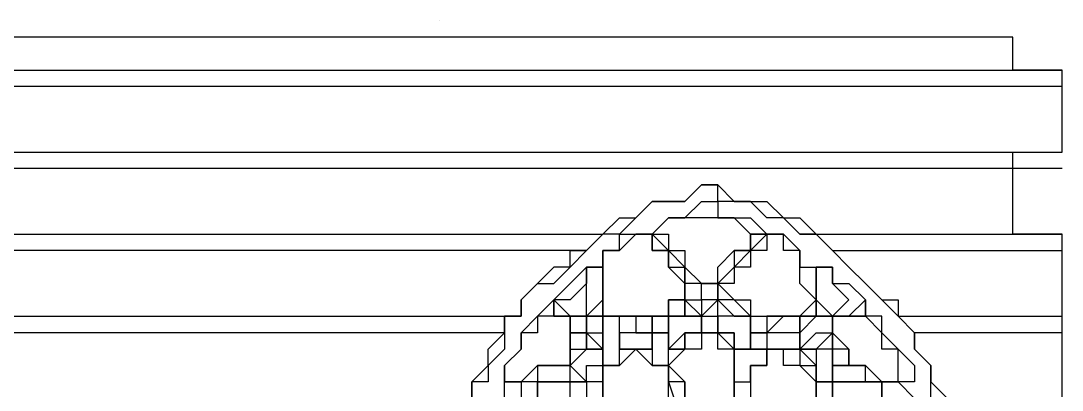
# Model space of a CAD drawing. Header units: millimetres. Extents: x 0 to 600, y 0 to 450.
# Drawn here: x 486.5 to 550, y 231.5 to 254 of the extents above; entities that cross this region are included whole.
import ezdxf

# ---------------------------------------------------------------- set-up
doc = ezdxf.new("R2010")
doc.units = ezdxf.units.MM
doc.layers.add('Engraving', color=1, linetype='Continuous')
doc.layers.add('External Cuts', color=5, linetype='Continuous')

# ---------------------------------------------------------------- blocks, each defined once
blk = doc.blocks.new('roof front')
for p, q in [((0, 78), (-150, 78)), ((0, 76), (0, 78)), ((3, 76), (0, 76)), ((3, 71), (3, 76)), ((0, 66), (0, 71)), ((0, 71), (3, 71)), ((3, 66), (0, 66)), ((3, 15), (3, 66))]:
    blk.add_line(p, q)

msp = doc.modelspace()

# ---------------------------------------------------------------- linework, layer by layer
at = {"layer": 'Engraving'}
for p, q in [((512, 254), (512, 254)), ((394, 251), (550, 251)), ((550, 250), (394, 250)), ((394, 246), (550, 246)), ((394, 246), (550, 246)), ((394, 246), (550, 246)), ((550, 245), (394, 245)), ((550, 245), (394, 245)), ((550, 245), (394, 245)), ((527, 243), (528, 244)), ((528, 244), (527, 243)), ((528, 244), (528, 244)), ((528, 244), (528, 244)), ((528, 244), (529, 244)), ((529, 244), (528, 244)), ((528, 244), (528, 244)), ((529, 244), (529, 244)), ((529, 244), (530, 243)), ((529, 243), (529, 244)), ((524, 242), (525, 243)), ((525, 243), (524, 242)), ((525, 243), (526, 243)), ((526, 243), (525, 243)), ((526, 243), (527, 243)), ((527, 243), (526, 243)), ((526, 243), (526, 243)), ((527, 243), (527, 243)), ((527, 243), (527, 243)), ((527, 243), (527, 243)), ((527, 242), (528, 243)), ((528, 243), (528, 243)), ((528, 243), (528, 243)), ((528, 243), (529, 243)), ((530, 243), (529, 243)), ((529, 243), (529, 242)), ((530, 243), (531, 243)), ((531, 243), (530, 243)), ((530, 243), (530, 243)), ((530, 243), (530, 243)), ((531, 243), (531, 243)), ((531, 243), (532, 243)), ((532, 242), (531, 243)), ((532, 243), (533, 242)), ((522, 241), (523, 242)), ((523, 242), (524, 242)), ((524, 242), (523, 241)), ((525, 241), (526, 242)), ((526, 242), (525, 241)), ((526, 242), (526, 242)), ((526, 242), (527, 242)), ((527, 242), (526, 242)), ((526, 242), (526, 242)), ((528, 242), (527, 242)), ((529, 242), (528, 242)), ((528, 242), (528, 242)), ((528, 242), (528, 242)), ((528, 242), (528, 242)), ((529, 242), (530, 242)), ((530, 242), (529, 242)), ((529, 242), (529, 242)), ((530, 242), (531, 242)), ((531, 241), (530, 242)), ((530, 242), (530, 242)), ((531, 242), (532, 241)), ((533, 242), (532, 242)), ((533, 242), (534, 242)), ((534, 241), (533, 242)), ((534, 242), (535, 241)), ((478, 241), (522, 241)), ((521, 240), (522, 241)), ((522, 241), (521, 240)), ((523, 241), (522, 241)), ((523, 240), (523, 241)), ((523, 241), (524, 241)), ((524, 241), (523, 240)), ((524, 241), (524, 241)), ((524, 241), (525, 241)), ((525, 241), (524, 241)), ((524, 241), (524, 241)), ((524, 241), (524, 241)), ((525, 241), (524, 241)), ((524, 241), (525, 241)), ((525, 241), (525, 240)), ((525, 240), (525, 241)), ((526, 240), (525, 241)), ((525, 241), (525, 241)), ((525, 241), (525, 241)), ((525, 241), (525, 241)), ((525, 241), (526, 241)), ((526, 241), (526, 240)), ((531, 240), (532, 241)), ((532, 241), (531, 241)), ((531, 241), (531, 240)), ((531, 240), (531, 241)), ((531, 241), (532, 241)), ((532, 241), (531, 241)), ((532, 241), (532, 241)), ((532, 241), (532, 241)), ((532, 241), (533, 241)), ((533, 241), (532, 241)), ((532, 241), (532, 241)), ((532, 241), (532, 240)), ((532, 241), (532, 241)), ((532, 241), (532, 241)), ((532, 241), (532, 241)), ((533, 241), (534, 240)), ((533, 240), (533, 241)), ((533, 241), (533, 241)), ((534, 241), (550, 241)), ((535, 241), (534, 241)), ((535, 241), (536, 240)), ((536, 240), (535, 241)), ((521, 240), (479, 240)), ((520, 239), (520, 240)), ((520, 240), (521, 240)), ((521, 240), (520, 239)), ((521, 240), (521, 240)), ((522, 239), (522, 240)), ((522, 240), (522, 240)), ((522, 240), (523, 240)), ((523, 240), (522, 240)), ((522, 240), (522, 239)), ((523, 240), (523, 240)), ((523, 240), (523, 240)), ((525, 240), (526, 240)), ((526, 240), (525, 240)), ((525, 240), (525, 240)), ((526, 240), (526, 239)), ((526, 239), (526, 240)), ((527, 239), (526, 240)), ((526, 240), (526, 240)), ((526, 240), (526, 240)), ((526, 240), (527, 240)), ((527, 240), (527, 239)), ((529, 239), (530, 240)), ((530, 239), (531, 240)), ((531, 240), (530, 240)), ((530, 240), (530, 239)), ((530, 240), (531, 240)), ((531, 240), (531, 240)), ((531, 240), (531, 240)), ((531, 240), (531, 240)), ((532, 240), (531, 240)), ((531, 240), (531, 239)), ((534, 240), (533, 240)), ((534, 240), (534, 240)), ((534, 240), (534, 240)), ((534, 240), (534, 240)), ((534, 240), (534, 240)), ((534, 240), (534, 239)), ((534, 239), (534, 240)), ((534, 240), (534, 240)), ((534, 240), (534, 240)), ((534, 240), (534, 240)), ((536, 240), (536, 240)), ((536, 240), (537, 239)), ((537, 239), (536, 240)), ((536, 240), (550, 240)), ((519, 239), (518, 238)), ((519, 238), (520, 239)), ((520, 239), (519, 239)), ((520, 238), (521, 239)), ((521, 239), (522, 239)), ((521, 238), (521, 239)), ((521, 239), (522, 239)), ((522, 239), (521, 239)), ((521, 239), (521, 239)), ((521, 239), (521, 238)), ((522, 238), (522, 239)), ((522, 239), (522, 239)), ((522, 239), (522, 239)), ((522, 239), (522, 238)), ((522, 239), (522, 239)), ((522, 239), (522, 239)), ((522, 239), (522, 239)), ((522, 239), (522, 239)), ((522, 239), (522, 239)), ((522, 239), (522, 238)), ((522, 239), (522, 239)), ((526, 239), (527, 239)), ((527, 238), (526, 239)), ((526, 239), (526, 239)), ((527, 239), (527, 238)), ((527, 238), (527, 239)), ((527, 239), (527, 239)), ((527, 239), (527, 239)), ((527, 239), (528, 238)), ((529, 238), (530, 239)), ((530, 239), (529, 238)), ((529, 238), (529, 239)), ((531, 239), (530, 239)), ((530, 239), (530, 238)), ((530, 239), (530, 239)), ((534, 239), (534, 239)), ((534, 239), (535, 239)), ((534, 238), (534, 239)), ((534, 239), (534, 239)), ((535, 239), (535, 238)), ((535, 238), (535, 239)), ((535, 239), (535, 239)), ((535, 239), (535, 239)), ((535, 239), (535, 239)), ((535, 239), (535, 239)), ((535, 239), (535, 239)), ((535, 239), (535, 239)), ((535, 239), (535, 239)), ((535, 239), (536, 239)), ((536, 239), (535, 239)), ((535, 239), (535, 239)), ((535, 239), (535, 239)), ((535, 239), (535, 239)), ((535, 239), (535, 238)), ((536, 239), (536, 238)), ((536, 238), (536, 239)), ((537, 239), (538, 238)), ((538, 238), (537, 239)), ((537, 239), (537, 239)), ((517, 237), (518, 238)), ((518, 238), (517, 237)), ((518, 238), (519, 238)), ((519, 237), (520, 238)), ((521, 238), (520, 237)), ((521, 237), (521, 238)), ((522, 237), (522, 238)), ((522, 238), (522, 238)), ((522, 238), (522, 238)), ((522, 238), (522, 237)), ((522, 238), (522, 237)), ((527, 238), (527, 238)), ((527, 238), (527, 238)), ((527, 238), (527, 238)), ((527, 238), (527, 238)), ((527, 238), (527, 237)), ((527, 237), (527, 238)), ((527, 238), (527, 238)), ((527, 238), (527, 238)), ((528, 238), (527, 238)), ((528, 237), (528, 238)), ((528, 238), (528, 238)), ((528, 238), (528, 238)), ((528, 238), (529, 238)), ((529, 238), (528, 238)), ((528, 238), (528, 238)), ((528, 238), (528, 238)), ((528, 238), (528, 238)), ((528, 238), (529, 238)), ((529, 238), (529, 237)), ((529, 237), (529, 238)), ((529, 238), (529, 238)), ((529, 238), (529, 238)), ((530, 238), (529, 238)), ((529, 238), (529, 238)), ((529, 238), (529, 238)), ((529, 238), (530, 237)), ((529, 238), (529, 238)), ((529, 238), (529, 238)), ((529, 238), (529, 238)), ((529, 238), (529, 238)), ((529, 238), (529, 238)), ((530, 238), (530, 238)), ((535, 237), (534, 238)), ((535, 238), (535, 237)), ((535, 237), (535, 238)), ((535, 238), (535, 238)), ((535, 238), (535, 237)), ((536, 238), (537, 238)), ((537, 237), (536, 238)), ((537, 238), (538, 237)), ((538, 238), (539, 237)), ((539, 237), (538, 238)), ((517, 236), (517, 237)), ((517, 237), (517, 236)), ((518, 236), (519, 237)), ((519, 237), (519, 236)), ((519, 236), (519, 237)), ((519, 237), (519, 237)), ((520, 237), (519, 237)), ((519, 237), (519, 237)), ((519, 237), (520, 236)), ((522, 237), (521, 236)), ((521, 236), (521, 237)), ((521, 237), (521, 237)), ((522, 236), (522, 237)), ((522, 237), (522, 237)), ((522, 237), (522, 236)), ((522, 237), (522, 237)), ((527, 237), (526, 237)), ((526, 237), (526, 236)), ((526, 236), (526, 237)), ((526, 237), (526, 237)), ((526, 237), (527, 237)), ((527, 236), (527, 237)), ((527, 237), (527, 236)), ((527, 237), (527, 237)), ((527, 237), (527, 237)), ((527, 237), (527, 237)), ((527, 237), (527, 237)), ((527, 237), (527, 237)), ((527, 237), (527, 237)), ((527, 237), (527, 237)), ((528, 236), (527, 237)), ((527, 237), (527, 237)), ((527, 237), (527, 237)), ((527, 237), (528, 237)), ((528, 237), (528, 237)), ((528, 237), (528, 237)), ((528, 237), (528, 237)), ((529, 237), (528, 236)), ((529, 237), (528, 237)), ((528, 237), (528, 237)), ((528, 237), (528, 237)), ((528, 237), (528, 237)), ((528, 237), (528, 237)), ((528, 237), (528, 237)), ((528, 237), (528, 237)), ((528, 237), (528, 237)), ((528, 237), (528, 236)), ((529, 236), (529, 237)), ((529, 237), (529, 237)), ((529, 237), (530, 236)), ((529, 237), (529, 237)), ((529, 237), (529, 237)), ((529, 237), (529, 237)), ((529, 237), (529, 237)), ((529, 236), (529, 237)), ((529, 237), (529, 237)), ((529, 237), (529, 237)), ((529, 237), (529, 237)), ((529, 237), (529, 237)), ((530, 237), (529, 237)), ((529, 237), (529, 237)), ((529, 237), (529, 237)), ((529, 237), (529, 237)), ((531, 236), (530, 237)), ((530, 237), (530, 237)), ((530, 237), (530, 237)), ((530, 237), (530, 237)), ((530, 237), (530, 237)), ((530, 237), (530, 237)), ((530, 237), (530, 237)), ((530, 237), (531, 237)), ((531, 237), (531, 236)), ((534, 236), (535, 237)), ((535, 237), (535, 237)), ((535, 237), (535, 236)), ((535, 237), (535, 237)), ((535, 236), (535, 237)), ((535, 237), (535, 237)), ((535, 237), (536, 236)), ((536, 236), (537, 237)), ((538, 237), (537, 236)), ((537, 237), (537, 237)), ((537, 237), (537, 237)), ((537, 237), (537, 237)), ((537, 237), (537, 237)), ((538, 236), (538, 237)), ((538, 237), (538, 236)), ((538, 237), (538, 237)), ((538, 237), (538, 237)), ((538, 237), (538, 237)), ((539, 237), (540, 237)), ((540, 236), (539, 237)), ((539, 237), (539, 237)), ((540, 237), (540, 236)), ((483, 236), (517, 236)), ((516, 235), (516, 236)), ((516, 236), (517, 236)), ((517, 236), (516, 236)), ((516, 236), (516, 235)), ((517, 235), (518, 236)), ((518, 236), (518, 236)), ((518, 236), (518, 236)), ((519, 236), (518, 236)), ((518, 236), (518, 235)), ((519, 236), (520, 236)), ((520, 236), (519, 236)), ((519, 236), (519, 236)), ((519, 236), (519, 236)), ((519, 236), (519, 236)), ((520, 236), (519, 236)), ((520, 236), (520, 236)), ((520, 236), (520, 236)), ((520, 236), (520, 235)), ((520, 235), (520, 236)), ((520, 236), (520, 236)), ((521, 236), (520, 236)), ((520, 236), (520, 236)), ((520, 236), (520, 236)), ((520, 236), (520, 236)), ((520, 236), (520, 236)), ((520, 236), (521, 236)), ((521, 235), (521, 236)), ((521, 236), (521, 236)), ((521, 236), (521, 236)), ((521, 236), (521, 236)), ((521, 236), (521, 236)), ((521, 236), (522, 236)), ((522, 236), (521, 236)), ((521, 236), (521, 236)), ((521, 236), (521, 236)), ((521, 236), (521, 236)), ((521, 236), (521, 235)), ((521, 236), (521, 236)), ((521, 236), (521, 236)), ((521, 236), (521, 236)), ((521, 236), (521, 236)), ((521, 236), (521, 236)), ((521, 236), (521, 236)), ((522, 236), (522, 236)), ((522, 236), (522, 236)), ((522, 236), (522, 236)), ((522, 236), (522, 235)), ((522, 235), (522, 236)), ((522, 236), (522, 236)), ((522, 236), (522, 236)), ((523, 236), (522, 236)), ((522, 236), (522, 236)), ((522, 236), (522, 236)), ((522, 236), (522, 236)), ((522, 236), (522, 236)), ((522, 236), (523, 236)), ((523, 235), (523, 236)), ((523, 236), (523, 236)), ((523, 236), (523, 236)), ((523, 236), (524, 236)), ((524, 236), (523, 236)), ((523, 236), (523, 236)), ((523, 236), (523, 236)), ((523, 236), (523, 236)), ((523, 236), (524, 236)), ((524, 236), (524, 236)), ((524, 236), (524, 235)), ((525, 236), (524, 236)), ((524, 236), (524, 236)), ((524, 236), (524, 236)), ((524, 236), (525, 236)), ((525, 235), (525, 236)), ((526, 236), (525, 236)), ((525, 236), (525, 235)), ((525, 236), (525, 236)), ((525, 236), (526, 236)), ((525, 236), (525, 236)), ((525, 236), (525, 236)), ((525, 236), (525, 236)), ((525, 236), (525, 236)), ((525, 236), (525, 236)), ((526, 235), (526, 236)), ((526, 236), (526, 236)), ((526, 236), (526, 236)), ((526, 236), (527, 236)), ((527, 236), (526, 236)), ((526, 236), (526, 236)), ((526, 236), (526, 235)), ((526, 236), (526, 236)), ((527, 236), (527, 236)), ((527, 236), (527, 236)), ((527, 236), (528, 236)), ((528, 236), (527, 236)), ((527, 236), (527, 236)), ((527, 236), (527, 236)), ((527, 236), (527, 236)), ((527, 236), (527, 236)), ((527, 236), (527, 236)), ((528, 236), (528, 235)), ((528, 235), (528, 236)), ((528, 236), (528, 235)), ((528, 235), (528, 236)), ((528, 236), (528, 236)), ((528, 236), (528, 236)), ((528, 236), (528, 236)), ((528, 236), (528, 236)), ((528, 236), (528, 236)), ((528, 236), (528, 236)), ((528, 236), (529, 236)), ((529, 235), (529, 236)), ((529, 236), (529, 236)), ((530, 236), (529, 236)), ((529, 236), (529, 235)), ((529, 236), (529, 236)), ((529, 236), (529, 236)), ((530, 236), (530, 236)), ((530, 236), (530, 236)), ((530, 236), (530, 236)), ((530, 236), (531, 236)), ((531, 236), (530, 236)), ((530, 236), (530, 236)), ((530, 236), (530, 236)), ((530, 236), (530, 236)), ((530, 236), (530, 236)), ((531, 236), (531, 236)), ((531, 236), (531, 235)), ((531, 235), (531, 236)), ((531, 236), (531, 236)), ((531, 236), (531, 236)), ((531, 235), (531, 236)), ((531, 236), (531, 236)), ((531, 236), (531, 236)), ((531, 236), (531, 236)), ((531, 236), (531, 236)), ((531, 236), (531, 236)), ((531, 236), (531, 236)), ((531, 236), (532, 236)), ((532, 235), (533, 236)), ((533, 236), (532, 236)), ((532, 236), (532, 236)), ((532, 236), (532, 235)), ((532, 236), (532, 236)), ((532, 236), (532, 236)), ((532, 236), (533, 236)), ((532, 236), (532, 236)), ((532, 236), (532, 236)), ((533, 236), (533, 236)), ((533, 236), (534, 236)), ((534, 236), (533, 236)), ((533, 236), (533, 236)), ((533, 236), (533, 236)), ((533, 236), (534, 236)), ((534, 236), (534, 236)), ((534, 236), (534, 235)), ((534, 235), (534, 236)), ((534, 236), (534, 236)), ((534, 236), (535, 236)), ((535, 236), (534, 235)), ((535, 236), (534, 236)), ((534, 236), (534, 236)), ((534, 236), (534, 236)), ((534, 236), (534, 236)), ((534, 236), (534, 236)), ((534, 236), (534, 236)), ((534, 236), (534, 236)), ((534, 236), (534, 236)), ((534, 236), (534, 236)), ((535, 236), (535, 236)), ((535, 236), (535, 236)), ((535, 236), (535, 236)), ((535, 236), (536, 236)), ((536, 236), (535, 236)), ((535, 236), (535, 236)), ((535, 236), (535, 236)), ((535, 236), (535, 236)), ((535, 236), (535, 236)), ((535, 236), (535, 236)), ((536, 236), (535, 236)), ((535, 236), (535, 236)), ((536, 235), (536, 236)), ((536, 236), (536, 236)), ((536, 236), (537, 236)), ((537, 236), (536, 236)), ((536, 236), (536, 235)), ((536, 236), (536, 236)), ((536, 236), (536, 236)), ((536, 236), (536, 235)), ((536, 235), (536, 236)), ((536, 236), (536, 236)), ((536, 236), (536, 236)), ((537, 236), (536, 236)), ((536, 236), (536, 236)), ((536, 236), (536, 236)), ((536, 236), (536, 236)), ((536, 236), (536, 236)), ((536, 236), (536, 236)), ((537, 236), (537, 236)), ((537, 236), (538, 236)), ((538, 236), (537, 236)), ((537, 236), (537, 236)), ((538, 236), (539, 235)), ((539, 236), (538, 236)), ((538, 236), (538, 236)), ((538, 236), (538, 236)), ((539, 235), (539, 236)), ((540, 236), (550, 236)), ((540, 236), (540, 236)), ((540, 236), (541, 235)), ((541, 235), (540, 236)), ((516, 235), (484, 235)), ((515, 234), (516, 235)), ((516, 235), (516, 235)), ((516, 235), (516, 235)), ((516, 235), (516, 235)), ((516, 235), (516, 235)), ((516, 235), (516, 235)), ((516, 235), (516, 234)), ((517, 234), (517, 235)), ((518, 235), (517, 235)), ((517, 235), (517, 234)), ((520, 235), (521, 235)), ((521, 235), (520, 235)), ((520, 235), (520, 234)), ((520, 234), (520, 235)), ((520, 235), (520, 235)), ((520, 235), (520, 235)), ((520, 235), (520, 235)), ((520, 235), (520, 235)), ((520, 235), (520, 235)), ((521, 234), (521, 235)), ((521, 235), (521, 234)), ((521, 235), (521, 235)), ((521, 235), (521, 235)), ((522, 234), (521, 235)), ((521, 235), (521, 235)), ((521, 235), (521, 235)), ((521, 235), (521, 235)), ((521, 235), (521, 235)), ((521, 235), (521, 235)), ((521, 235), (521, 235)), ((521, 235), (521, 235)), ((521, 235), (521, 235)), ((521, 235), (521, 235)), ((521, 235), (522, 235)), ((522, 235), (522, 235)), ((522, 235), (522, 235)), ((522, 235), (522, 234)), ((522, 235), (522, 235)), ((522, 235), (522, 234)), ((522, 234), (522, 235)), ((522, 235), (522, 235)), ((523, 234), (523, 235)), ((523, 235), (523, 235)), ((523, 235), (523, 235)), ((523, 235), (523, 235)), ((524, 235), (523, 235)), ((523, 235), (523, 235)), ((523, 235), (523, 235)), ((523, 235), (523, 235)), ((523, 235), (523, 235)), ((523, 235), (523, 234)), ((524, 235), (525, 235)), ((525, 235), (524, 235)), ((524, 235), (524, 235)), ((524, 235), (524, 235)), ((525, 235), (525, 235)), ((525, 235), (525, 235)), ((525, 235), (525, 235)), ((525, 235), (525, 235)), ((525, 235), (525, 234)), ((525, 234), (525, 235)), ((525, 235), (525, 235)), ((525, 235), (525, 235)), ((526, 235), (525, 235)), ((525, 235), (526, 235)), ((525, 235), (525, 235)), ((525, 235), (525, 235)), ((525, 235), (525, 235)), ((525, 235), (525, 235)), ((526, 234), (526, 235)), ((526, 234), (527, 235)), ((526, 235), (526, 235)), ((526, 235), (526, 235)), ((526, 235), (526, 234)), ((527, 234), (527, 235)), ((527, 235), (528, 235)), ((528, 235), (527, 235)), ((527, 235), (527, 235)), ((527, 235), (527, 234)), ((527, 235), (527, 235)), ((527, 235), (527, 235)), ((527, 235), (527, 235)), ((527, 235), (528, 235)), ((528, 235), (528, 235)), ((528, 235), (529, 235)), ((529, 235), (528, 235)), ((528, 235), (528, 235)), ((528, 235), (528, 235)), ((528, 235), (528, 234)), ((528, 235), (528, 235)), ((528, 235), (528, 235)), ((528, 235), (528, 235)), ((528, 235), (528, 235)), ((528, 235), (528, 235)), ((528, 235), (528, 235)), ((529, 235), (529, 235)), ((529, 235), (529, 235)), ((529, 235), (530, 234)), ((529, 234), (529, 235)), ((530, 235), (529, 235)), ((529, 235), (529, 235)), ((529, 235), (529, 235)), ((529, 235), (529, 235)), ((529, 235), (529, 235)), ((529, 235), (529, 235)), ((529, 235), (529, 235)), ((529, 235), (529, 235)), ((529, 235), (529, 235)), ((529, 235), (529, 235)), ((529, 235), (529, 235)), ((529, 235), (530, 235)), ((530, 234), (530, 235)), ((530, 235), (530, 235)), ((530, 235), (530, 234)), ((531, 234), (531, 235)), ((531, 235), (531, 235)), ((531, 235), (532, 235)), ((531, 235), (531, 235)), ((531, 235), (531, 235)), ((531, 235), (531, 235)), ((531, 235), (531, 234)), ((531, 234), (531, 235)), ((531, 235), (531, 235)), ((531, 235), (531, 235)), ((531, 235), (531, 235)), ((531, 235), (531, 235)), ((532, 235), (531, 235)), ((532, 235), (532, 235)), ((532, 235), (532, 235)), ((532, 235), (532, 235)), ((533, 235), (532, 235)), ((532, 235), (532, 235)), ((532, 235), (532, 235)), ((532, 235), (532, 235)), ((532, 235), (532, 234)), ((532, 235), (532, 235)), ((534, 235), (533, 235)), ((533, 235), (533, 235)), ((533, 235), (533, 235)), ((533, 235), (533, 235)), ((534, 235), (534, 234)), ((534, 234), (534, 235)), ((534, 235), (534, 235)), ((534, 235), (534, 235)), ((534, 235), (534, 235)), ((534, 235), (534, 235)), ((534, 235), (534, 235)), ((534, 234), (534, 235)), ((534, 235), (534, 235)), ((534, 235), (534, 235)), ((534, 235), (534, 234)), ((534, 234), (535, 235)), ((535, 234), (536, 235)), ((536, 235), (535, 234)), ((535, 235), (535, 235)), ((535, 235), (535, 235)), ((535, 235), (535, 235)), ((535, 235), (536, 235)), ((535, 235), (535, 235)), ((536, 235), (536, 234)), ((536, 234), (536, 235)), ((536, 235), (536, 235)), ((536, 235), (536, 235)), ((536, 235), (536, 235)), ((536, 235), (536, 235)), ((536, 235), (536, 235)), ((536, 235), (536, 235)), ((536, 235), (536, 235)), ((536, 235), (536, 235)), ((536, 235), (536, 235)), ((536, 235), (536, 235)), ((536, 235), (537, 234)), ((536, 235), (536, 235)), ((536, 235), (536, 235)), ((539, 235), (540, 234)), ((539, 234), (539, 235)), ((550, 235), (541, 235)), ((541, 235), (541, 234)), ((541, 234), (541, 235)), ((515, 233), (515, 234)), ((516, 234), (515, 233)), ((516, 233), (517, 234)), ((517, 234), (516, 233)), ((517, 234), (517, 234)), ((517, 234), (517, 234)), ((520, 233), (520, 234)), ((520, 234), (521, 234)), ((521, 234), (520, 233)), ((520, 234), (520, 234)), ((520, 234), (520, 234)), ((520, 234), (520, 234)), ((520, 234), (520, 233)), ((520, 233), (520, 234)), ((520, 234), (520, 234)), ((520, 234), (520, 234)), ((521, 234), (521, 234)), ((521, 234), (521, 234)), ((521, 234), (522, 234)), ((522, 234), (521, 234)), ((521, 234), (521, 234)), ((521, 234), (521, 234)), ((521, 234), (521, 234)), ((522, 234), (522, 234)), ((522, 234), (522, 234)), ((522, 234), (522, 234)), ((522, 234), (522, 233)), ((522, 233), (522, 234)), ((522, 234), (522, 234)), ((522, 234), (522, 234)), ((522, 234), (522, 234)), ((522, 234), (522, 234)), ((522, 234), (522, 234)), ((522, 234), (522, 234)), ((522, 234), (522, 234)), ((522, 234), (522, 234)), ((522, 234), (522, 234)), ((523, 233), (523, 234)), ((523, 234), (523, 234)), ((523, 234), (524, 234)), ((524, 234), (523, 233)), ((524, 234), (523, 234)), ((523, 234), (523, 234)), ((523, 234), (523, 234)), ((523, 234), (523, 234)), ((523, 234), (523, 234)), ((523, 234), (523, 234)), ((523, 234), (523, 234)), ((523, 234), (524, 234)), ((524, 234), (524, 234)), ((524, 234), (525, 234)), ((525, 233), (524, 234)), ((524, 234), (524, 234)), ((525, 234), (524, 234)), ((524, 234), (524, 234)), ((524, 234), (524, 234)), ((524, 234), (524, 234)), ((524, 234), (525, 234)), ((525, 234), (525, 233)), ((525, 234), (525, 234)), ((525, 234), (525, 234)), ((525, 234), (525, 234)), ((525, 234), (525, 234)), ((525, 234), (525, 234)), ((525, 234), (525, 234)), ((525, 234), (525, 234)), ((525, 234), (525, 234)), ((525, 234), (525, 234)), ((525, 234), (525, 234)), ((525, 234), (525, 234)), ((525, 234), (525, 234)), ((525, 234), (525, 234)), ((525, 234), (525, 234)), ((525, 234), (525, 234)), ((526, 233), (526, 234)), ((526, 234), (526, 234)), ((526, 234), (527, 234)), ((527, 234), (526, 233)), ((526, 234), (526, 234)), ((527, 234), (526, 234)), ((526, 234), (526, 234)), ((526, 234), (526, 234)), ((526, 234), (526, 234)), ((526, 234), (526, 234)), ((526, 234), (526, 234)), ((526, 234), (526, 234)), ((526, 234), (526, 234)), ((526, 234), (526, 234)), ((527, 234), (527, 234)), ((528, 234), (527, 234)), ((527, 234), (527, 234)), ((527, 234), (527, 234)), ((527, 234), (527, 234)), ((527, 234), (527, 234)), ((530, 234), (529, 234)), ((529, 234), (529, 234)), ((530, 234), (530, 234)), ((530, 234), (530, 234)), ((530, 234), (530, 234)), ((530, 234), (530, 233)), ((530, 233), (530, 234)), ((530, 234), (530, 234)), ((530, 234), (530, 234)), ((530, 234), (530, 234)), ((531, 234), (530, 234)), ((530, 234), (530, 234)), ((530, 234), (531, 234)), ((531, 234), (531, 234)), ((532, 234), (531, 234)), ((531, 234), (531, 234)), ((531, 234), (531, 234)), ((531, 234), (531, 234)), ((532, 234), (531, 234)), ((531, 234), (531, 234)), ((531, 234), (532, 234)), ((531, 234), (531, 234)), ((531, 234), (531, 234)), ((531, 234), (531, 234)), ((531, 234), (531, 234)), ((531, 234), (531, 234)), ((531, 234), (531, 234)), ((532, 233), (532, 234)), ((532, 234), (532, 234)), ((532, 234), (533, 234)), ((533, 234), (532, 234)), ((532, 234), (532, 233)), ((533, 234), (532, 234)), ((532, 234), (532, 234)), ((532, 234), (532, 234)), ((532, 234), (532, 234)), ((532, 234), (532, 234)), ((532, 234), (533, 234)), ((532, 234), (532, 234)), ((532, 234), (532, 234)), ((532, 234), (532, 234)), ((532, 234), (532, 234)), ((533, 234), (533, 234)), ((533, 234), (534, 234)), ((533, 233), (533, 234)), ((533, 234), (533, 234)), ((534, 234), (533, 234)), ((533, 234), (533, 234)), ((533, 234), (533, 234)), ((533, 234), (533, 234)), ((533, 234), (534, 234)), ((534, 234), (534, 233)), ((535, 233), (534, 234)), ((534, 234), (535, 234)), ((534, 234), (534, 234)), ((534, 234), (534, 234)), ((534, 234), (534, 234)), ((535, 234), (534, 234)), ((534, 234), (534, 234)), ((534, 234), (534, 234)), ((534, 234), (534, 234)), ((534, 234), (534, 234)), ((535, 234), (535, 234)), ((536, 234), (535, 234)), ((535, 234), (535, 234)), ((535, 234), (535, 234)), ((535, 234), (535, 234)), ((535, 234), (535, 234)), ((535, 234), (535, 233)), ((536, 234), (536, 234)), ((536, 234), (536, 233)), ((536, 233), (536, 234)), ((536, 234), (536, 234)), ((536, 234), (536, 234)), ((536, 234), (536, 234)), ((536, 234), (536, 234)), ((537, 234), (536, 234)), ((537, 233), (537, 234)), ((537, 234), (537, 234)), ((537, 234), (537, 234)), ((537, 234), (537, 234)), ((537, 234), (537, 233)), ((540, 234), (539, 234)), ((540, 234), (541, 233)), ((540, 233), (540, 234)), ((541, 234), (542, 233)), ((542, 233), (541, 234)), ((514, 232), (515, 233)), ((515, 233), (515, 232)), ((516, 232), (516, 233)), ((516, 233), (516, 233)), ((516, 233), (516, 233)), ((516, 233), (516, 233)), ((516, 233), (516, 233)), ((516, 233), (516, 232)), ((517, 232), (518, 233)), ((519, 233), (518, 233)), ((518, 233), (518, 232)), ((518, 233), (518, 233)), ((518, 233), (519, 233)), ((520, 233), (519, 233)), ((519, 233), (519, 233)), ((519, 233), (519, 233)), ((519, 233), (519, 233)), ((519, 233), (520, 233)), ((520, 232), (520, 233)), ((520, 233), (520, 233)), ((520, 233), (520, 233)), ((520, 233), (520, 233)), ((520, 233), (520, 233)), ((520, 233), (520, 233)), ((520, 233), (520, 233)), ((520, 233), (521, 232)), ((520, 233), (520, 233)), ((521, 232), (521, 233)), ((521, 233), (522, 233)), ((522, 232), (522, 233)), ((522, 233), (522, 233)), ((522, 233), (523, 233)), ((523, 233), (522, 233)), ((522, 233), (522, 233)), ((522, 233), (522, 232)), ((522, 233), (522, 233)), ((522, 233), (522, 233)), ((522, 233), (522, 233)), ((522, 233), (522, 232)), ((522, 233), (522, 233)), ((523, 233), (523, 233)), ((523, 233), (523, 233)), ((525, 233), (525, 233)), ((525, 233), (526, 233)), ((526, 233), (525, 233)), ((525, 233), (525, 233)), ((525, 233), (525, 233)), ((525, 233), (525, 233)), ((526, 233), (526, 233)), ((526, 233), (526, 233)), ((526, 233), (526, 232)), ((526, 232), (526, 233)), ((526, 232), (526, 233)), ((526, 233), (526, 233)), ((526, 233), (526, 233)), ((526, 233), (526, 233)), ((526, 233), (526, 233)), ((526, 233), (526, 233)), ((526, 233), (526, 233)), ((526, 233), (527, 232)), ((530, 233), (530, 233)), ((530, 233), (530, 233)), ((530, 233), (530, 233)), ((530, 233), (530, 233)), ((530, 233), (530, 232)), ((530, 232), (530, 233)), ((530, 233), (530, 233)), ((530, 233), (530, 233)), ((531, 232), (531, 233)), ((531, 233), (531, 233)), ((531, 233), (531, 233)), ((531, 233), (531, 233)), ((531, 233), (532, 233)), ((532, 233), (531, 233)), ((531, 233), (531, 233)), ((531, 233), (531, 233)), ((531, 233), (531, 232)), ((532, 233), (532, 233)), ((532, 233), (532, 233)), ((534, 233), (533, 233)), ((534, 233), (534, 233)), ((534, 233), (535, 233)), ((535, 232), (534, 233)), ((534, 233), (534, 233)), ((534, 233), (534, 233)), ((535, 233), (535, 232)), ((535, 232), (535, 233)), ((535, 233), (535, 233)), ((535, 233), (535, 233)), ((535, 233), (535, 233)), ((535, 233), (535, 233)), ((535, 233), (535, 233)), ((535, 233), (535, 232)), ((536, 233), (537, 233)), ((537, 233), (536, 233)), ((536, 233), (536, 233)), ((536, 233), (536, 232)), ((536, 232), (536, 233)), ((536, 233), (536, 233)), ((536, 233), (536, 233)), ((536, 233), (536, 233)), ((538, 233), (537, 233)), ((537, 233), (537, 233)), ((537, 233), (537, 233)), ((537, 233), (537, 233)), ((537, 233), (537, 233)), ((537, 233), (538, 233)), ((538, 232), (538, 233)), ((538, 233), (538, 233)), ((538, 233), (538, 233)), ((538, 233), (539, 232)), ((540, 232), (540, 233)), ((540, 233), (540, 233)), ((540, 233), (540, 233)), ((540, 233), (540, 233)), ((540, 233), (540, 233)), ((540, 233), (540, 233)), ((541, 233), (541, 233)), ((541, 233), (541, 232)), ((542, 233), (542, 232)), ((542, 232), (542, 233)), ((542, 233), (542, 233)), ((514, 231), (514, 232)), ((514, 232), (514, 232)), ((515, 232), (514, 232)), ((514, 232), (514, 231)), ((516, 231), (516, 232)), ((516, 232), (516, 232)), ((516, 232), (516, 232)), ((516, 232), (516, 232)), ((516, 232), (516, 232)), ((516, 232), (517, 232)), ((517, 232), (516, 232)), ((516, 232), (516, 232)), ((516, 232), (516, 232)), ((516, 232), (516, 232)), ((516, 232), (517, 232)), ((517, 232), (517, 232)), ((517, 232), (517, 231)), ((518, 232), (517, 232)), ((517, 232), (517, 232)), ((517, 232), (517, 232)), ((517, 232), (517, 232)), ((517, 232), (517, 232)), ((517, 232), (517, 232)), ((517, 232), (517, 232)), ((517, 232), (517, 232)), ((517, 232), (517, 232)), ((517, 232), (517, 232)), ((517, 232), (517, 232)), ((518, 231), (518, 232)), ((518, 232), (518, 232)), ((518, 232), (518, 232)), ((518, 232), (518, 232)), ((518, 232), (518, 232)), ((518, 232), (519, 232)), ((519, 232), (518, 232)), ((518, 232), (518, 232)), ((518, 232), (518, 232)), ((518, 232), (518, 231)), ((518, 232), (518, 232)), ((519, 232), (519, 232)), ((519, 232), (519, 232)), ((519, 232), (520, 232)), ((520, 232), (519, 232)), ((519, 232), (519, 232)), ((519, 232), (519, 232)), ((520, 232), (520, 232)), ((520, 232), (520, 232)), ((520, 232), (521, 232)), ((520, 231), (520, 232)), ((520, 232), (520, 232)), ((520, 232), (520, 232)), ((521, 232), (520, 232)), ((520, 232), (520, 232)), ((521, 232), (521, 231)), ((522, 232), (521, 232)), ((521, 232), (521, 232)), ((521, 232), (521, 232)), ((521, 232), (521, 232)), ((521, 232), (521, 232)), ((521, 232), (521, 232)), ((521, 232), (521, 232)), ((521, 232), (521, 232)), ((521, 232), (521, 232)), ((521, 232), (521, 232)), ((521, 232), (521, 232)), ((521, 232), (521, 232)), ((521, 232), (521, 232)), ((521, 232), (521, 232)), ((521, 232), (521, 232)), ((522, 231), (522, 232)), ((522, 232), (522, 232)), ((522, 232), (522, 232)), ((522, 232), (522, 232)), ((522, 232), (522, 232)), ((522, 232), (522, 232)), ((522, 232), (522, 232)), ((522, 232), (522, 231)), ((526, 232), (526, 232)), ((526, 232), (526, 232)), ((526, 232), (527, 229)), ((526, 230), (526, 232)), ((526, 232), (526, 232)), ((527, 232), (526, 232)), ((527, 230), (527, 232)), ((527, 232), (527, 231)), ((530, 231), (530, 232)), ((530, 232), (531, 232)), ((530, 232), (530, 231)), ((530, 231), (530, 232)), ((531, 232), (531, 232)), ((531, 232), (531, 231)), ((535, 232), (535, 232)), ((535, 232), (535, 232)), ((535, 232), (535, 232)), ((535, 232), (535, 231)), ((535, 231), (535, 232)), ((535, 232), (535, 232)), ((535, 232), (535, 232)), ((535, 232), (535, 232)), ((535, 232), (535, 232)), ((536, 232), (535, 232)), ((535, 232), (535, 232)), ((535, 232), (535, 232)), ((535, 232), (535, 232)), ((535, 232), (535, 232)), ((535, 232), (535, 232)), ((535, 232), (535, 232)), ((535, 232), (535, 232)), ((535, 232), (536, 232)), ((536, 231), (536, 232)), ((536, 232), (537, 232)), ((537, 232), (536, 232)), ((536, 232), (536, 231)), ((536, 232), (536, 232)), ((536, 232), (536, 232)), ((537, 232), (537, 232)), ((537, 232), (537, 232)), ((537, 232), (538, 232)), ((538, 232), (537, 232)), ((537, 232), (537, 232)), ((537, 232), (537, 232)), ((537, 232), (537, 232)), ((538, 232), (538, 232)), ((538, 232), (538, 232)), ((538, 232), (539, 232)), ((539, 232), (538, 232)), ((538, 232), (538, 232)), ((538, 232), (538, 232)), ((538, 232), (538, 232)), ((539, 232), (538, 232)), ((539, 231), (539, 232)), ((539, 232), (539, 232)), ((539, 232), (540, 232)), ((539, 232), (539, 232)), ((539, 232), (539, 232)), ((539, 232), (539, 232)), ((539, 232), (539, 232)), ((539, 232), (539, 231)), ((539, 231), (539, 232)), ((539, 232), (539, 232)), ((539, 232), (539, 232)), ((539, 232), (539, 232)), ((540, 232), (539, 232)), ((539, 232), (539, 232)), ((539, 232), (539, 232)), ((539, 232), (539, 232)), ((539, 232), (539, 232)), ((539, 232), (539, 232)), ((539, 232), (540, 232)), ((540, 232), (540, 232)), ((540, 232), (540, 232)), ((540, 232), (540, 232)), ((540, 232), (540, 232)), ((540, 232), (541, 231)), ((541, 232), (540, 232)), ((540, 232), (540, 232)), ((540, 232), (540, 232)), ((540, 232), (540, 232)), ((540, 232), (540, 232)), ((540, 232), (540, 232)), ((540, 232), (540, 232)), ((540, 232), (540, 232)), ((540, 232), (540, 232)), ((540, 232), (540, 232)), ((540, 232), (540, 232)), ((540, 232), (540, 232)), ((542, 232), (543, 231)), ((542, 231), (542, 232))]:
    msp.add_line(p, q, dxfattribs=at)

# ---------------------------------------------------------------- block references
at = {"layer": 'External Cuts'}
msp.add_blockref('roof front', (547, 175), dxfattribs=at)

doc.saveas('drawing.dxf')
